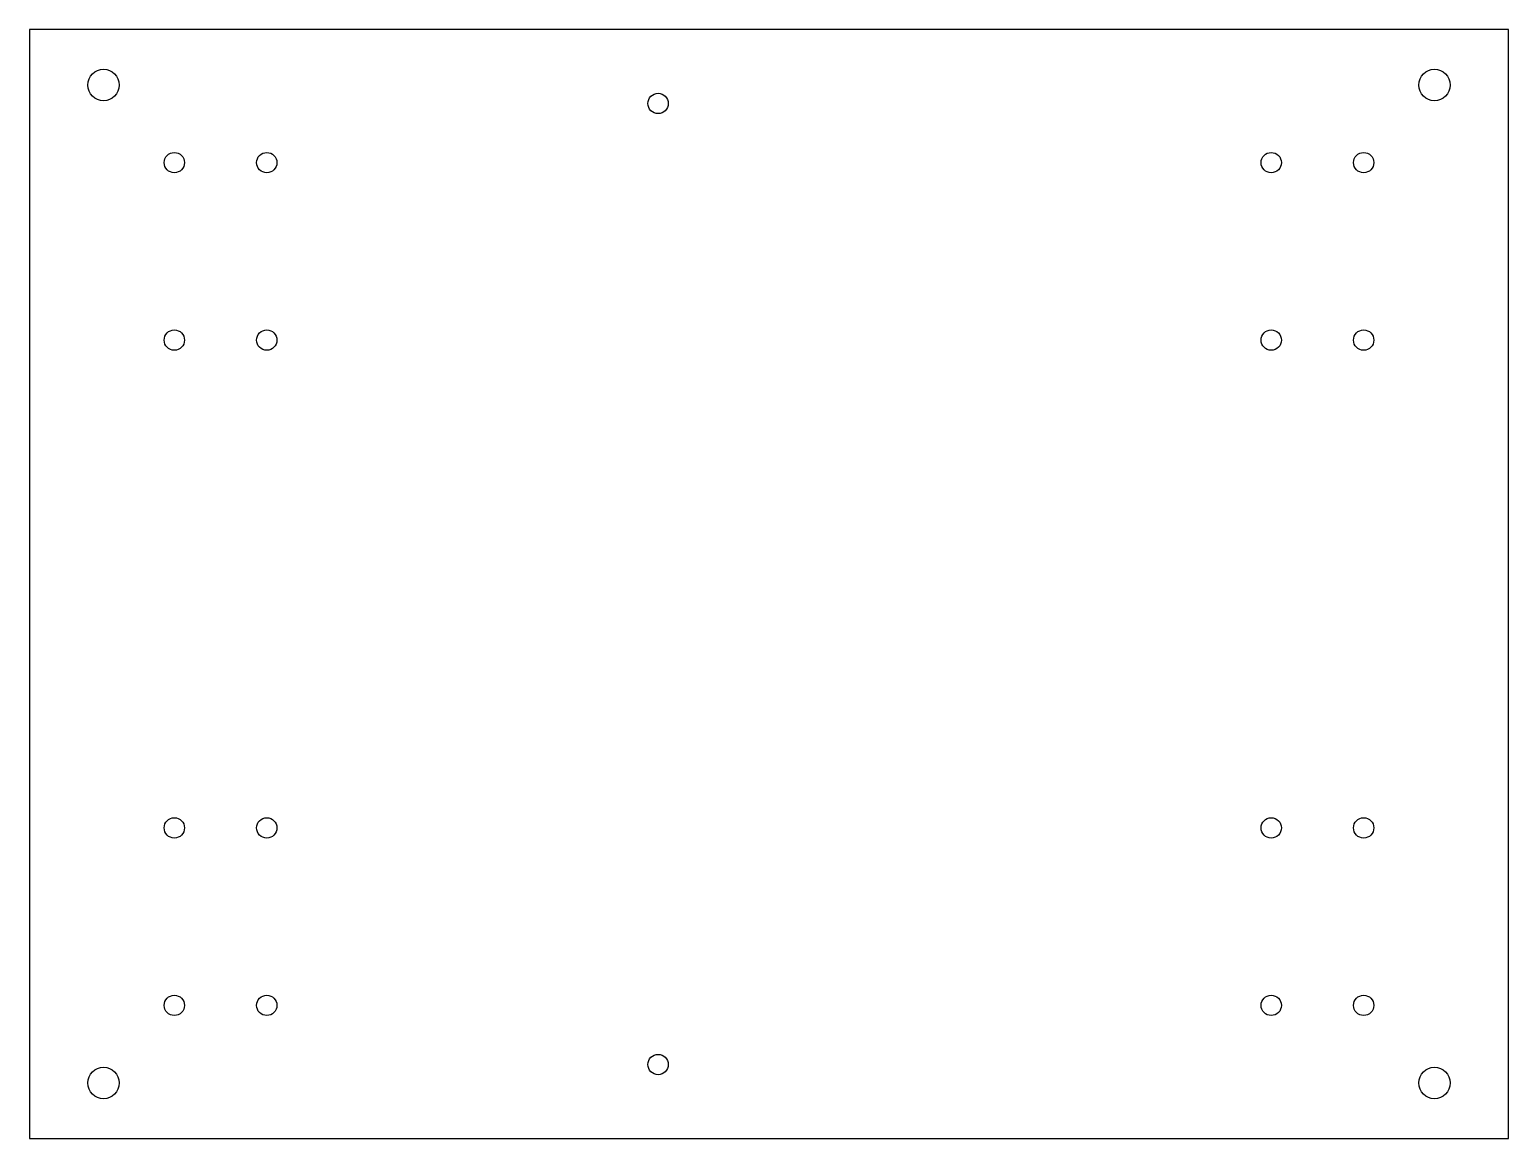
# Model space of a CAD drawing. Header units: millimetres. Extents: x -200 to 200, y -150 to 150.
import ezdxf

# ---------------------------------------------------------------- set-up
doc = ezdxf.new("R2010")
doc.units = ezdxf.units.MM

msp = doc.modelspace()

# ---------------------------------------------------------------- linework, layer by layer
msp.add_lwpolyline([(-200, -150), (200, -150), (200, 150), (-200, 150)], close=True)
for centre, radius in [((-180, 135), 4.25), ((180, 135), 4.25), ((-30, 130), 2.75), ((-160.85, 114), 2.75), ((-135.85, 114), 2.75), ((135.85, 114), 2.75), ((160.85, 114), 2.75), ((-160.85, 66), 2.75), ((-135.85, 66), 2.75), ((135.85, 66), 2.75), ((160.85, 66), 2.75), ((-160.85, -66), 2.75), ((-135.85, -66), 2.75), ((135.85, -66), 2.75), ((160.85, -66), 2.75), ((-160.85, -114), 2.75), ((-135.85, -114), 2.75), ((135.85, -114), 2.75), ((160.85, -114), 2.75), ((-30, -130), 2.75), ((-180, -135), 4.25), ((180, -135), 4.25)]:
    msp.add_circle(centre, radius)

doc.saveas('drawing.dxf')
